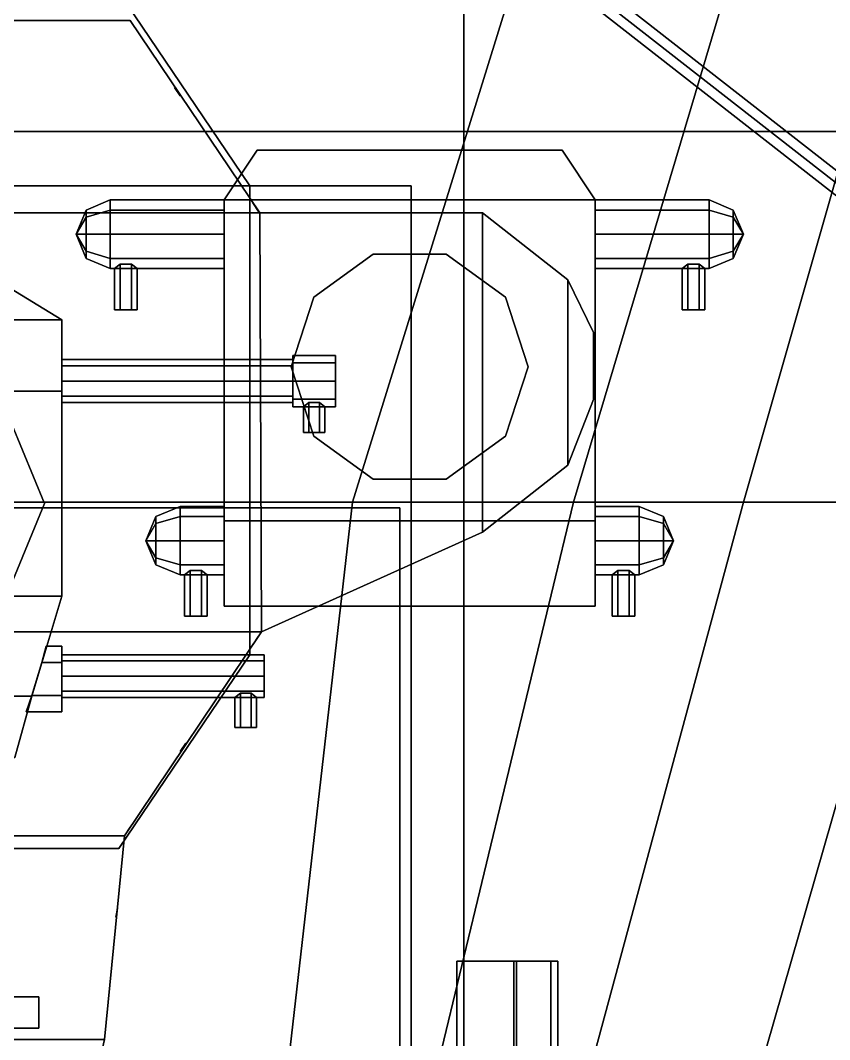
# Model space of a CAD drawing. Header units: millimetres. Extents: x -15 to 15, y -108 to 101.
# Drawn here: x 0.89 to 6.57, y -30.8 to -23.65 of the extents above; entities that cross this region are included whole.
import ezdxf

# ---------------------------------------------------------------- set-up
doc = ezdxf.new("R2010")
doc.units = ezdxf.units.MM
for name, color, linetype in [('citadelle', 3, 'Continuous'), ('platforms', 6, 'Continuous'), ('railings_mirrored', 6, 'Continuous'), ('rangefinders', 2, 'Continuous'), ('superstructure', 4, 'Continuous')]:
    doc.layers.add(name, color=color, linetype=linetype)

msp = doc.modelspace()

# ---------------------------------------------------------------- linework, layer by layer
for points in [[(3.22, -27.03, -9.44), (0, -27.03, -9.55), (0, -21.15, -9.55), (5.04, -21.15, -9.44)], [(4.77, -27.03, -9.34), (3.22, -27.03, -9.44), (5.04, -21.15, -9.44), (6.52, -21.15, -9.34)], [(5.96, -27.03, -9.21), (4.77, -27.03, -9.34), (6.52, -21.15, -9.34), (7.64, -21.15, -9.21)], [(7.22, -27.03, -9), (5.96, -27.03, -9.21), (7.64, -21.15, -9.21), (8.63, -21.15, -9)], [(2.55, -32.88, -9.44), (0, -32.88, -9.55), (0, -27.03, -9.55), (3.22, -27.03, -9.44)], [(3.36, -32.88, -9.34), (2.55, -32.88, -9.44), (3.22, -27.03, -9.44), (4.77, -27.03, -9.34)], [(4.38, -32.88, -9.21), (3.36, -32.88, -9.34), (4.77, -27.03, -9.34), (5.96, -27.03, -9.21)], [(5.54, -32.88, -9), (4.38, -32.88, -9.21), (5.96, -27.03, -9.21), (7.22, -27.03, -9)], [(7.11, -32.88, -8.63), (5.54, -32.88, -9), (7.22, -27.03, -9), (8.67, -27.03, -8.63)]]:
    msp.add_3dface(points)
at = {"layer": 'citadelle'}
for points in [[(12.11, -12.91, 4.59), (-12.11, -12.91, 4.59), (-11.83, -24.43, 4.59), (11.83, -24.43, 4.59)], [(11.83, -24.43, 4.59), (-11.83, -24.43, 4.59), (-11.47, -35.15, 4.59), (11.47, -35.15, 4.59)]]:
    msp.add_3dface(points, dxfattribs=at)
at = {"layer": 'platforms'}
for points in [[(-4, -18.15, 12.63), (-4, -31.47, 12.63), (4, -31.47, 12.63), (4, -18.15, 12.63)], [(4, -31.47, 12.48), (0, -39.75, 12.48), (0, -18.15, 12.48), (4, -18.15, 12.48)], [(1.12, -20.5, 29.33), (1.1631, -20.4448, 29.4), (7.2229, -25.1793, 29.4), (7.1798, -25.2344, 29.33)], [(1.1631, -20.4448, 29.4), (1.12, -20.5, 29.47), (7.1798, -25.2344, 29.47), (7.2229, -25.1793, 29.4)], [(1.12, -20.5, 29.47), (1.0769, -20.5552, 29.4), (7.1367, -25.2896, 29.4), (7.1798, -25.2344, 29.47)], [(1.0769, -20.5552, 29.4), (1.12, -20.5, 29.33), (7.1798, -25.2344, 29.33), (7.1367, -25.2896, 29.4)], [(4, -21.36, 12.63), (4, -31.47, 12.63), (4, -31.47, 12.48), (4, -21.36, 12.48)], [(2.57, -25, 16.79), (-2.57, -25, 16.79), (-1.66, -23.65, 16.79), (1.66, -23.65, 16.79)], [(-1.66, -23.65, 16.94), (-2.57, -25, 16.94), (2.57, -25, 16.94), (1.66, -23.65, 16.94)], [(1.66, -23.65, 16.94), (2.57, -25, 16.94), (2.57, -25, 16.79), (1.66, -23.65, 16.79)], [(-3.63, -24.81, 7.4), (3.63, -24.81, 7.4), (3.63, -24.81, 7.25), (-3.63, -24.81, 7.25)], [(-3.63, -32.64, 7.4), (3.63, -32.64, 7.4), (3.63, -24.81, 7.4), (-3.63, -24.81, 7.4)], [(3.63, -24.81, 7.25), (3.63, -32.64, 7.25), (-3.63, -32.64, 7.25), (-3.63, -24.81, 7.25)], [(3.63, -24.81, 7.4), (3.63, -32.64, 7.4), (3.63, -32.64, 7.25), (3.63, -24.81, 7.25)], [(2.58, -27.94, 16.79), (-2.58, -27.94, 16.79), (-2.57, -25, 16.79), (2.57, -25, 16.79)], [(-2.57, -25, 16.94), (-2.58, -27.94, 16.94), (2.58, -27.94, 16.94), (2.57, -25, 16.94)], [(4.13, -25, 16.94), (4.13, -25, 16.79), (2.57, -25, 16.79), (2.57, -25, 16.94)], [(4.13, -27.24, 16.94), (4.13, -25, 16.94), (2.57, -25, 16.94), (2.58, -27.94, 16.94)], [(2.58, -27.94, 16.79), (2.57, -25, 16.79), (4.13, -25, 16.79), (4.13, -27.24, 16.79)], [(4.73, -25.47, 16.94), (4.73, -25.47, 16.79), (4.13, -25, 16.79), (4.13, -25, 16.94)], [(4.73, -26.77, 16.94), (4.73, -25.47, 16.94), (4.13, -25, 16.94), (4.13, -27.24, 16.94)], [(4.13, -27.24, 16.79), (4.13, -25, 16.79), (4.73, -25.47, 16.79), (4.73, -26.77, 16.79)], [(4.73, -26.77, 16.79), (4.73, -25.47, 16.79), (4.91, -25.84, 16.79), (4.91, -26.31, 16.79)], [(4.91, -26.31, 16.94), (4.91, -25.84, 16.94), (4.73, -25.47, 16.94), (4.73, -26.77, 16.94)], [(4.91, -25.84, 16.94), (4.91, -25.84, 16.79), (4.73, -25.47, 16.79), (4.73, -25.47, 16.94)], [(4.91, -26.31, 16.79), (4.91, -25.84, 16.79), (4.91, -25.84, 16.94), (4.91, -26.31, 16.94)], [(4.73, -26.77, 16.94), (4.73, -26.77, 16.79), (4.91, -26.31, 16.79), (4.91, -26.31, 16.94)], [(4.13, -27.24, 16.94), (4.13, -27.24, 16.79), (4.73, -26.77, 16.79), (4.73, -26.77, 16.94)], [(-3.55, -27.07, 10.52), (3.55, -27.07, 10.52), (3.55, -27.07, 10.37), (-3.55, -27.07, 10.37)], [(0, -27.07, 10.52), (0, -37.81, 10.52), (3.55, -34.59, 10.52), (3.55, -27.07, 10.52)], [(3.55, -34.59, 10.37), (0, -37.81, 10.37), (0, -27.07, 10.37), (3.55, -27.07, 10.37)], [(3.55, -27.07, 10.52), (3.55, -34.59, 10.52), (3.55, -34.59, 10.37), (3.55, -27.07, 10.37)], [(2.58, -27.94, 16.94), (2.58, -27.94, 16.79), (4.13, -27.24, 16.79), (4.13, -27.24, 16.94)], [(-2.58, -27.94, 16.94), (-1.62, -29.37, 16.94), (1.62, -29.37, 16.94), (2.58, -27.94, 16.94)], [(1.62, -29.37, 16.79), (-1.62, -29.37, 16.79), (-2.58, -27.94, 16.79), (2.58, -27.94, 16.79)], [(2.58, -27.94, 16.94), (1.62, -29.37, 16.94), (1.62, -29.37, 16.79), (2.58, -27.94, 16.79)], [(-1.62, -29.37, 16.94), (-1.48, -30.8, 16.94), (1.48, -30.8, 16.94), (1.62, -29.37, 16.94)], [(1.48, -30.8, 16.79), (-1.48, -30.8, 16.79), (-1.62, -29.37, 16.79), (1.62, -29.37, 16.79)], [(1.62, -29.37, 16.94), (1.48, -30.8, 16.94), (1.48, -30.8, 16.79), (1.62, -29.37, 16.79)], [(1.39, -31.18, 16.79), (-1.39, -31.18, 16.79), (-1.48, -30.8, 16.79), (1.48, -30.8, 16.79)], [(-1.48, -30.8, 16.94), (-1.39, -31.18, 16.94), (1.39, -31.18, 16.94), (1.48, -30.8, 16.94)], [(1.48, -30.8, 16.94), (1.39, -31.18, 16.94), (1.39, -31.18, 16.79), (1.48, -30.8, 16.79)]]:
    msp.add_3dface(points, dxfattribs=at)
at = {"layer": 'railings_mirrored'}
for points in [[(4, -30.25, 12.99), (4, -21.36, 12.99), (4, -21.36, 12.92), (4, -30.25, 12.92)], [(4, -30.25, 12.92), (4, -21.36, 12.92), (4, -21.36, 12.99), (4, -30.25, 12.99)], [(4, -30.25, 13.28), (4, -21.36, 13.28), (4, -21.36, 13.35), (4, -30.25, 13.35)], [(4, -30.25, 13.35), (4, -21.36, 13.35), (4, -21.36, 13.28), (4, -30.25, 13.28)], [(4, -30.25, 13.67), (4, -21.36, 13.67), (4, -21.36, 13.6), (4, -30.25, 13.6)], [(4, -30.25, 13.6), (4, -21.36, 13.6), (4, -21.36, 13.67), (4, -30.25, 13.67)], [(2.57, -25, 17.3), (1.66, -23.65, 17.3), (1.66, -23.65, 17.23), (2.57, -25, 17.23)], [(2.57, -25, 17.23), (1.66, -23.65, 17.23), (1.66, -23.65, 17.3), (2.57, -25, 17.3)], [(2.57, -25, 17.59), (1.66, -23.65, 17.59), (1.66, -23.65, 17.66), (2.57, -25, 17.66)], [(2.57, -25, 17.66), (1.66, -23.65, 17.66), (1.66, -23.65, 17.59), (2.57, -25, 17.59)], [(2.57, -25, 17.98), (1.66, -23.65, 17.98), (1.66, -23.65, 17.91), (2.57, -25, 17.91)], [(2.57, -25, 17.91), (1.66, -23.65, 17.91), (1.66, -23.65, 17.98), (2.57, -25, 17.98)], [(4, -24.08, 12.63), (4, -24.08, 13.6), (4, -24.02, 13.6), (4, -24.02, 12.63)], [(4, -24.02, 12.63), (4, -24.02, 13.6), (4, -24.08, 13.6), (4, -24.08, 12.63)], [(2.01, -24.18, 16.94), (2.01, -24.18, 17.91), (1.97, -24.12, 17.91), (1.97, -24.12, 16.94)], [(1.97, -24.12, 16.94), (1.97, -24.12, 17.91), (2.01, -24.18, 17.91), (2.01, -24.18, 16.94)], [(4, -24.73, 12.63), (4, -24.73, 13.6), (4, -24.79, 13.6), (4, -24.79, 12.63)], [(4, -24.79, 12.63), (4, -24.79, 13.6), (4, -24.73, 13.6), (4, -24.73, 12.63)], [(3.63, -32.64, 7.69), (3.63, -24.81, 7.69), (3.63, -24.81, 7.76), (3.63, -32.64, 7.76)], [(3.63, -32.64, 7.76), (3.63, -24.81, 7.76), (3.63, -24.81, 7.69), (3.63, -32.64, 7.69)], [(3.63, -32.64, 8.12), (3.63, -24.81, 8.12), (3.63, -24.81, 8.05), (3.63, -32.64, 8.05)], [(3.63, -32.64, 8.05), (3.63, -24.81, 8.05), (3.63, -24.81, 8.12), (3.63, -32.64, 8.12)], [(3.63, -32.64, 8.37), (3.63, -24.81, 8.37), (3.63, -24.81, 8.44), (3.63, -32.64, 8.44)], [(3.63, -32.64, 8.44), (3.63, -24.81, 8.44), (3.63, -24.81, 8.37), (3.63, -32.64, 8.37)], [(3.63, -24.81, 7.4), (3.63, -24.81, 8.37), (3.63, -24.89, 8.37), (3.63, -24.89, 7.4)], [(3.63, -24.89, 7.4), (3.63, -24.89, 8.37), (3.63, -24.81, 8.37), (3.63, -24.81, 7.4)], [(2.52, -24.93, 16.94), (2.52, -24.93, 17.91), (2.56, -24.99, 17.91), (2.56, -24.99, 16.94)], [(2.56, -24.99, 16.94), (2.56, -24.99, 17.91), (2.52, -24.93, 17.91), (2.52, -24.93, 16.94)], [(4, -25.57, 12.63), (4, -25.57, 13.6), (4, -25.51, 13.6), (4, -25.51, 12.63)], [(4, -25.51, 12.63), (4, -25.51, 13.6), (4, -25.57, 13.6), (4, -25.57, 12.63)], [(3.63, -26.08, 7.4), (3.63, -26.08, 8.37), (3.63, -26, 8.37), (3.63, -26, 7.4)], [(3.63, -26, 7.4), (3.63, -26, 8.37), (3.63, -26.08, 8.37), (3.63, -26.08, 7.4)], [(4, -26.28, 12.63), (4, -26.28, 13.6), (4, -26.34, 13.6), (4, -26.34, 12.63)], [(4, -26.34, 12.63), (4, -26.34, 13.6), (4, -26.28, 13.6), (4, -26.28, 12.63)], [(3.63, -27, 7.4), (3.63, -27, 8.37), (3.63, -27.08, 8.37), (3.63, -27.08, 7.4)], [(3.63, -27.08, 7.4), (3.63, -27.08, 8.37), (3.63, -27, 8.37), (3.63, -27, 7.4)], [(3.55, -34.59, 10.88), (3.55, -27.07, 10.88), (3.55, -27.07, 10.81), (3.55, -34.59, 10.81)], [(3.55, -34.59, 10.81), (3.55, -27.07, 10.81), (3.55, -27.07, 10.88), (3.55, -34.59, 10.88)], [(3.55, -34.59, 11.17), (3.55, -27.07, 11.17), (3.55, -27.07, 11.24), (3.55, -34.59, 11.24)], [(3.55, -34.59, 11.24), (3.55, -27.07, 11.24), (3.55, -27.07, 11.17), (3.55, -34.59, 11.17)], [(3.55, -34.59, 11.56), (3.55, -27.07, 11.56), (3.55, -27.07, 11.49), (3.55, -34.59, 11.49)], [(3.55, -34.59, 11.49), (3.55, -27.07, 11.49), (3.55, -27.07, 11.56), (3.55, -34.59, 11.56)], [(3.55, -27.07, 10.52), (3.55, -27.07, 11.49), (3.55, -27.13, 11.49), (3.55, -27.13, 10.52)], [(3.55, -27.13, 10.52), (3.55, -27.13, 11.49), (3.55, -27.07, 11.49), (3.55, -27.07, 10.52)], [(4, -27.07, 12.63), (4, -27.07, 13.6), (4, -27.13, 13.6), (4, -27.13, 12.63)], [(4, -27.13, 12.63), (4, -27.13, 13.6), (4, -27.07, 13.6), (4, -27.07, 12.63)], [(4, -27.88, 12.63), (4, -27.88, 13.6), (4, -27.94, 13.6), (4, -27.94, 12.63)], [(4, -27.94, 12.63), (4, -27.94, 13.6), (4, -27.88, 13.6), (4, -27.88, 12.63)], [(1.62, -29.37, 17.3), (2.58, -27.94, 17.3), (2.58, -27.94, 17.23), (1.62, -29.37, 17.23)], [(1.62, -29.37, 17.23), (2.58, -27.94, 17.23), (2.58, -27.94, 17.3), (1.62, -29.37, 17.3)], [(1.62, -29.37, 17.59), (2.58, -27.94, 17.59), (2.58, -27.94, 17.66), (1.62, -29.37, 17.66)], [(1.62, -29.37, 17.66), (2.58, -27.94, 17.66), (2.58, -27.94, 17.59), (1.62, -29.37, 17.59)], [(1.62, -29.37, 17.98), (2.58, -27.94, 17.98), (2.58, -27.94, 17.91), (1.62, -29.37, 17.91)], [(1.62, -29.37, 17.91), (2.58, -27.94, 17.91), (2.58, -27.94, 17.98), (1.62, -29.37, 17.98)], [(2.52, -28.03, 16.94), (2.52, -28.03, 17.91), (2.56, -27.97, 17.91), (2.56, -27.97, 16.94)], [(2.56, -27.97, 16.94), (2.56, -27.97, 17.91), (2.52, -28.03, 17.91), (2.52, -28.03, 16.94)], [(3.63, -28.08, 7.4), (3.63, -28.08, 8.37), (3.63, -28, 8.37), (3.63, -28, 7.4)], [(3.63, -28, 7.4), (3.63, -28, 8.37), (3.63, -28.08, 8.37), (3.63, -28.08, 7.4)], [(3.55, -28.13, 10.52), (3.55, -28.13, 11.49), (3.55, -28.07, 11.49), (3.55, -28.07, 10.52)], [(3.55, -28.07, 10.52), (3.55, -28.07, 11.49), (3.55, -28.13, 11.49), (3.55, -28.13, 10.52)], [(4, -28.71, 12.63), (4, -28.71, 13.6), (4, -28.65, 13.6), (4, -28.65, 12.63)], [(4, -28.65, 12.63), (4, -28.65, 13.6), (4, -28.71, 13.6), (4, -28.71, 12.63)], [(2.05, -28.72, 16.94), (2.05, -28.72, 17.91), (2.01, -28.78, 17.91), (2.01, -28.78, 16.94)], [(2.01, -28.78, 16.94), (2.01, -28.78, 17.91), (2.05, -28.72, 17.91), (2.05, -28.72, 16.94)], [(3.63, -29, 7.4), (3.63, -29, 8.37), (3.63, -29.08, 8.37), (3.63, -29.08, 7.4)], [(3.63, -29.08, 7.4), (3.63, -29.08, 8.37), (3.63, -29, 8.37), (3.63, -29, 7.4)], [(3.55, -29.06, 10.52), (3.55, -29.06, 11.49), (3.55, -29.12, 11.49), (3.55, -29.12, 10.52)], [(3.55, -29.12, 10.52), (3.55, -29.12, 11.49), (3.55, -29.06, 11.49), (3.55, -29.06, 10.52)], [(1.62, -29.37, 16.94), (1.62, -29.37, 17.91), (1.66, -29.31, 17.91), (1.66, -29.31, 16.94)], [(1.66, -29.31, 16.94), (1.66, -29.31, 17.91), (1.62, -29.37, 17.91), (1.62, -29.37, 16.94)], [(1.48, -30.8, 17.3), (1.62, -29.37, 17.3), (1.62, -29.37, 17.23), (1.48, -30.8, 17.23)], [(1.48, -30.8, 17.23), (1.62, -29.37, 17.23), (1.62, -29.37, 17.3), (1.48, -30.8, 17.3)], [(1.48, -30.8, 17.59), (1.62, -29.37, 17.59), (1.62, -29.37, 17.66), (1.48, -30.8, 17.66)], [(1.48, -30.8, 17.66), (1.62, -29.37, 17.66), (1.62, -29.37, 17.59), (1.48, -30.8, 17.59)], [(1.48, -30.8, 17.98), (1.62, -29.37, 17.98), (1.62, -29.37, 17.91), (1.48, -30.8, 17.91)], [(1.48, -30.8, 17.91), (1.62, -29.37, 17.91), (1.62, -29.37, 17.98), (1.48, -30.8, 17.98)], [(4, -29.47, 12.63), (4, -29.47, 13.6), (4, -29.53, 13.6), (4, -29.53, 12.63)], [(4, -29.53, 12.63), (4, -29.53, 13.6), (4, -29.47, 13.6), (4, -29.47, 12.63)], [(1.57, -29.88, 16.94), (1.57, -29.88, 17.91), (1.56, -29.94, 17.91), (1.56, -29.94, 16.94)], [(1.56, -29.94, 16.94), (1.56, -29.94, 17.91), (1.57, -29.88, 17.91), (1.57, -29.88, 16.94)], [(3.63, -30.08, 7.4), (3.63, -30.08, 8.37), (3.63, -30, 8.37), (3.63, -30, 7.4)], [(3.63, -30, 7.4), (3.63, -30, 8.37), (3.63, -30.08, 8.37), (3.63, -30.08, 7.4)], [(3.55, -30.09, 10.52), (3.55, -30.09, 11.49), (3.55, -30.03, 11.49), (3.55, -30.03, 10.52)], [(3.55, -30.03, 10.52), (3.55, -30.03, 11.49), (3.55, -30.09, 11.49), (3.55, -30.09, 10.52)], [(3.95, -30.25, 12.63), (4, -30.25, 12.63), (4, -30.25, 13.63), (3.95, -30.25, 13.63)], [(3.95, -31.47, 13.63), (3.95, -31.47, 12.63), (3.95, -30.25, 12.63), (3.95, -30.25, 13.63)], [(3.95, -30.25, 13.63), (4, -30.25, 13.63), (4.37, -30.25, 14.36), (4.35, -30.25, 14.36)], [(4.35, -31.19, 14.36), (3.95, -31.47, 13.63), (3.95, -30.25, 13.63), (4.35, -30.25, 14.36)], [(4, -30.25, 13.63), (4, -30.25, 12.63), (4, -31.47, 12.63), (4, -31.47, 13.63)], [(4.37, -30.25, 14.36), (4, -30.25, 13.63), (4, -31.47, 13.63), (4.37, -31.25, 14.36)], [(4.35, -30.25, 14.36), (4.37, -30.25, 14.36), (4.66, -30.25, 14.75), (4.61, -30.25, 14.75)], [(4.61, -31.01, 14.75), (4.35, -31.19, 14.36), (4.35, -30.25, 14.36), (4.61, -30.25, 14.75)], [(4.66, -30.25, 14.75), (4.37, -30.25, 14.36), (4.37, -31.25, 14.36), (4.66, -31.03, 14.75)], [(4.61, -30.25, 14.75), (4.66, -30.25, 14.75), (4.66, -31.03, 14.75), (4.61, -31.01, 14.75)]]:
    msp.add_3dface(points, dxfattribs=at)
at = {"layer": 'rangefinders'}
for points in [[(2.32, -24.91, 18), (2.55, -24.56, 18), (4.69, -24.56, 18), (4.92, -24.91, 18)], [(4.92, -24.91, 20), (4.69, -24.56, 20), (2.55, -24.56, 20), (2.32, -24.91, 20)], [(2.55, -24.56, 20), (2.55, -24.56, 18), (2.32, -24.91, 18), (2.32, -24.91, 20)], [(4.69, -24.56, 20), (4.69, -24.56, 18), (2.55, -24.56, 18), (2.55, -24.56, 20)], [(4.92, -24.91, 18), (4.69, -24.56, 18), (4.69, -24.56, 20), (4.92, -24.91, 20)], [(1.3503, -24.9803, 19.6), (1.52, -24.91, 19.6), (1.52, -24.9803, 19.4303), (1.3503, -25.03, 19.48)], [(1.3503, -25.03, 19.72), (1.52, -24.9803, 19.7697), (1.52, -24.91, 19.6), (1.3503, -24.9803, 19.6)], [(2.32, -24.9803, 19.7697), (2.32, -24.91, 19.6), (1.52, -24.91, 19.6), (1.52, -24.9803, 19.7697)], [(2.32, -24.91, 19.6), (2.32, -24.9803, 19.4303), (1.52, -24.9803, 19.4303), (1.52, -24.91, 19.6)], [(2.32, -27.76, 18), (2.32, -24.91, 18), (4.92, -24.91, 18), (4.92, -27.76, 18)], [(4.92, -27.16, 20), (4.92, -24.91, 20), (2.32, -24.91, 20), (2.32, -27.16, 20)], [(2.32, -24.91, 19), (2.32, -24.91, 18), (2.32, -27.76, 18), (2.32, -27.76, 19)], [(2.32, -24.91, 20), (2.32, -24.91, 19), (2.32, -27.76, 19), (2.32, -27.16, 20)], [(4.92, -27.76, 18), (4.92, -24.91, 18), (4.92, -24.91, 19), (4.92, -27.76, 19)], [(4.92, -27.76, 19), (4.92, -24.91, 19), (4.92, -24.91, 20), (4.92, -27.16, 20)], [(4.92, -24.9803, 19.4303), (4.92, -24.91, 19.6), (5.72, -24.91, 19.6), (5.72, -24.9803, 19.4303)], [(4.92, -24.91, 19.6), (4.92, -24.9803, 19.7697), (5.72, -24.9803, 19.7697), (5.72, -24.91, 19.6)], [(5.8897, -24.9803, 19.6), (5.72, -24.91, 19.6), (5.72, -24.9803, 19.7697), (5.8897, -25.03, 19.72)], [(5.8897, -25.03, 19.48), (5.72, -24.9803, 19.4303), (5.72, -24.91, 19.6), (5.8897, -24.9803, 19.6)], [(1.28, -25.15, 19.6), (1.3503, -24.9803, 19.6), (1.3503, -25.03, 19.48), (1.28, -25.15, 19.6)], [(1.28, -25.15, 19.6), (1.3503, -25.03, 19.72), (1.3503, -24.9803, 19.6), (1.28, -25.15, 19.6)], [(1.3503, -25.03, 19.48), (1.52, -24.9803, 19.4303), (1.52, -25.15, 19.36), (1.3503, -25.15, 19.4303)], [(1.3503, -25.15, 19.7697), (1.52, -25.15, 19.84), (1.52, -24.9803, 19.7697), (1.3503, -25.03, 19.72)], [(2.32, -25.15, 19.84), (2.32, -24.9803, 19.7697), (1.52, -24.9803, 19.7697), (1.52, -25.15, 19.84)], [(2.32, -24.9803, 19.4303), (2.32, -25.15, 19.36), (1.52, -25.15, 19.36), (1.52, -24.9803, 19.4303)], [(4.92, -25.15, 19.36), (4.92, -24.9803, 19.4303), (5.72, -24.9803, 19.4303), (5.72, -25.15, 19.36)], [(4.92, -24.9803, 19.7697), (4.92, -25.15, 19.84), (5.72, -25.15, 19.84), (5.72, -24.9803, 19.7697)], [(5.8897, -25.03, 19.72), (5.72, -24.9803, 19.7697), (5.72, -25.15, 19.84), (5.8897, -25.15, 19.7697)], [(5.8897, -25.15, 19.4303), (5.72, -25.15, 19.36), (5.72, -24.9803, 19.4303), (5.8897, -25.03, 19.48)], [(5.96, -25.15, 19.6), (5.8897, -24.9803, 19.6), (5.8897, -25.03, 19.72), (5.96, -25.15, 19.6)], [(5.96, -25.15, 19.6), (5.8897, -25.03, 19.48), (5.8897, -24.9803, 19.6), (5.96, -25.15, 19.6)], [(1.28, -25.15, 19.6), (1.3503, -25.03, 19.48), (1.3503, -25.15, 19.4303), (1.28, -25.15, 19.6)], [(1.28, -25.15, 19.6), (1.3503, -25.15, 19.7697), (1.3503, -25.03, 19.72), (1.28, -25.15, 19.6)], [(5.96, -25.15, 19.6), (5.8897, -25.03, 19.72), (5.8897, -25.15, 19.7697), (5.96, -25.15, 19.6)], [(5.96, -25.15, 19.6), (5.8897, -25.15, 19.4303), (5.8897, -25.03, 19.48), (5.96, -25.15, 19.6)], [(1.28, -25.15, 19.6), (1.3503, -25.15, 19.4303), (1.3503, -25.27, 19.48), (1.28, -25.15, 19.6)], [(1.28, -25.15, 19.6), (1.3503, -25.27, 19.48), (1.3503, -25.3197, 19.6), (1.28, -25.15, 19.6)], [(1.28, -25.15, 19.6), (1.3503, -25.3197, 19.6), (1.3503, -25.27, 19.72), (1.28, -25.15, 19.6)], [(1.28, -25.15, 19.6), (1.3503, -25.27, 19.72), (1.3503, -25.15, 19.7697), (1.28, -25.15, 19.6)], [(1.3503, -25.15, 19.4303), (1.52, -25.15, 19.36), (1.52, -25.3197, 19.4303), (1.3503, -25.27, 19.48)], [(1.3503, -25.27, 19.72), (1.52, -25.3197, 19.7697), (1.52, -25.15, 19.84), (1.3503, -25.15, 19.7697)], [(2.32, -25.3197, 19.7697), (2.32, -25.15, 19.84), (1.52, -25.15, 19.84), (1.52, -25.3197, 19.7697)], [(2.32, -25.15, 19.36), (2.32, -25.3197, 19.4303), (1.52, -25.3197, 19.4303), (1.52, -25.15, 19.36)], [(4.92, -25.3197, 19.4303), (4.92, -25.15, 19.36), (5.72, -25.15, 19.36), (5.72, -25.3197, 19.4303)], [(4.92, -25.15, 19.84), (4.92, -25.3197, 19.7697), (5.72, -25.3197, 19.7697), (5.72, -25.15, 19.84)], [(5.8897, -25.15, 19.7697), (5.72, -25.15, 19.84), (5.72, -25.3197, 19.7697), (5.8897, -25.27, 19.72)], [(5.8897, -25.27, 19.48), (5.72, -25.3197, 19.4303), (5.72, -25.15, 19.36), (5.8897, -25.15, 19.4303)], [(5.96, -25.15, 19.6), (5.8897, -25.15, 19.7697), (5.8897, -25.27, 19.72), (5.96, -25.15, 19.6)], [(5.96, -25.15, 19.6), (5.8897, -25.27, 19.72), (5.8897, -25.3197, 19.6), (5.96, -25.15, 19.6)], [(5.96, -25.15, 19.6), (5.8897, -25.3197, 19.6), (5.8897, -25.27, 19.48), (5.96, -25.15, 19.6)], [(5.96, -25.15, 19.6), (5.8897, -25.27, 19.48), (5.8897, -25.15, 19.4303), (5.96, -25.15, 19.6)], [(1.18, -25.75, 21.85), (0.36, -25.25, 21.58), (-0.36, -25.25, 21.58), (-1.18, -25.75, 21.85)], [(-1.18, -25.75, 19.92), (-0.36, -25.25, 19.92), (0.36, -25.25, 19.92), (1.18, -25.75, 19.92)], [(1.18, -25.75, 19.92), (0.36, -25.25, 19.92), (0.36, -25.25, 21.58), (1.18, -25.75, 21.85)], [(1.3503, -25.27, 19.48), (1.52, -25.3197, 19.4303), (1.52, -25.39, 19.6), (1.3503, -25.3197, 19.6)], [(1.3503, -25.3197, 19.6), (1.52, -25.39, 19.6), (1.52, -25.3197, 19.7697), (1.3503, -25.27, 19.72)], [(3.3635, -25.2906, 16.94), (2.9485, -25.5921, 16.94), (2.9485, -25.5921, 18), (3.3635, -25.2906, 18)], [(3.8765, -25.2906, 16.94), (3.3635, -25.2906, 16.94), (3.3635, -25.2906, 18), (3.8765, -25.2906, 18)], [(4.2915, -25.5921, 16.94), (3.8765, -25.2906, 16.94), (3.8765, -25.2906, 18), (4.2915, -25.5921, 18)], [(5.8897, -25.27, 19.72), (5.72, -25.3197, 19.7697), (5.72, -25.39, 19.6), (5.8897, -25.3197, 19.6)], [(5.8897, -25.3197, 19.6), (5.72, -25.39, 19.6), (5.72, -25.3197, 19.4303), (5.8897, -25.27, 19.48)], [(2.32, -25.39, 19.6), (2.32, -25.3197, 19.7697), (1.52, -25.3197, 19.7697), (1.52, -25.39, 19.6)], [(2.32, -25.3197, 19.4303), (2.32, -25.39, 19.6), (1.52, -25.39, 19.6), (1.52, -25.3197, 19.4303)], [(1.59, -25.36, 19.6693), (1.55, -25.39, 19.6), (1.55, -25.68, 19.6), (1.59, -25.68, 19.6693)], [(1.55, -25.39, 19.6), (1.59, -25.36, 19.5307), (1.59, -25.68, 19.5307), (1.55, -25.68, 19.6)], [(1.67, -25.36, 19.6693), (1.59, -25.36, 19.6693), (1.59, -25.68, 19.6693), (1.67, -25.68, 19.6693)], [(1.59, -25.36, 19.5307), (1.67, -25.36, 19.5307), (1.67, -25.68, 19.5307), (1.59, -25.68, 19.5307)], [(1.71, -25.39, 19.6), (1.67, -25.36, 19.6693), (1.67, -25.68, 19.6693), (1.71, -25.68, 19.6)], [(1.67, -25.36, 19.5307), (1.71, -25.39, 19.6), (1.71, -25.68, 19.6), (1.67, -25.68, 19.5307)], [(4.92, -25.39, 19.6), (4.92, -25.3197, 19.4303), (5.72, -25.3197, 19.4303), (5.72, -25.39, 19.6)], [(4.92, -25.3197, 19.7697), (4.92, -25.39, 19.6), (5.72, -25.39, 19.6), (5.72, -25.3197, 19.7697)], [(5.53, -25.39, 19.6), (5.57, -25.36, 19.5307), (5.57, -25.68, 19.5307), (5.53, -25.68, 19.6)], [(5.57, -25.36, 19.6693), (5.53, -25.39, 19.6), (5.53, -25.68, 19.6), (5.57, -25.68, 19.6693)], [(5.57, -25.36, 19.5307), (5.65, -25.36, 19.5307), (5.65, -25.68, 19.5307), (5.57, -25.68, 19.5307)], [(5.65, -25.36, 19.6693), (5.57, -25.36, 19.6693), (5.57, -25.68, 19.6693), (5.65, -25.68, 19.6693)], [(5.65, -25.36, 19.5307), (5.69, -25.39, 19.6), (5.69, -25.68, 19.6), (5.65, -25.68, 19.5307)], [(5.69, -25.39, 19.6), (5.65, -25.36, 19.6693), (5.65, -25.68, 19.6693), (5.69, -25.68, 19.6)], [(2.9485, -25.5921, 16.94), (2.79, -26.08, 16.94), (2.79, -26.08, 18), (2.9485, -25.5921, 18)], [(4.45, -26.08, 16.94), (4.2915, -25.5921, 16.94), (4.2915, -25.5921, 18), (4.45, -26.08, 18)], [(1.67, -25.68, 19.6693), (1.59, -25.68, 19.6693), (1.55, -25.68, 19.6), (1.71, -25.68, 19.6)], [(1.71, -25.68, 19.6), (1.55, -25.68, 19.6), (1.59, -25.68, 19.5307), (1.67, -25.68, 19.5307)], [(5.57, -25.68, 19.5307), (5.65, -25.68, 19.5307), (5.69, -25.68, 19.6), (5.53, -25.68, 19.6)], [(5.53, -25.68, 19.6), (5.69, -25.68, 19.6), (5.65, -25.68, 19.6693), (5.57, -25.68, 19.6693)], [(1.18, -26.25, 22.07), (1.18, -25.75, 21.85), (-1.18, -25.75, 21.85), (-1.18, -26.25, 22.07)], [(-1.18, -27.69, 19.92), (-1.18, -25.75, 19.92), (1.18, -25.75, 19.92), (1.18, -27.69, 19.92)], [(1.18, -26.25, 19.92), (1.18, -25.75, 19.92), (1.18, -25.75, 21.85), (1.18, -26.25, 22.07)], [(2.8, -26.0527, 20.8927), (2.8, -26, 21.02), (3.1, -26, 21.02), (3.1, -26.0527, 20.8927)], [(2.8, -26, 21.02), (2.8, -26.0527, 21.1473), (3.1, -26.0527, 21.1473), (3.1, -26, 21.02)], [(2.8, -26.0739, 20.9139), (2.8, -26.03, 21.02), (2.8, -26, 21.02), (2.8, -26.0527, 20.8927)], [(2.8, -26.03, 21.02), (2.8, -26.0739, 21.1261), (2.8, -26.0527, 21.1473), (2.8, -26, 21.02)], [(3.1, -26.18, 20.84), (3.1, -26.0527, 20.8927), (3.1, -26, 21.02), (3.1, -26.3073, 20.8927)], [(3.1, -26.3073, 20.8927), (3.1, -26, 21.02), (3.1, -26.0527, 21.1473), (3.1, -26.36, 21.02)], [(1.18, -26.03, 21.02), (1.18, -26.0739, 21.1261), (2.8, -26.0739, 21.1261), (2.8, -26.03, 21.02)], [(1.18, -26.0739, 20.9139), (1.18, -26.03, 21.02), (2.8, -26.03, 21.02), (2.8, -26.0739, 20.9139)], [(1.18, -26.0739, 21.1261), (1.18, -26.18, 21.17), (2.8, -26.18, 21.17), (2.8, -26.0739, 21.1261)], [(1.18, -26.18, 20.87), (1.18, -26.0739, 20.9139), (2.8, -26.0739, 20.9139), (2.8, -26.18, 20.87)], [(2.79, -26.08, 16.94), (2.9485, -26.5679, 16.94), (2.9485, -26.5679, 18), (2.79, -26.08, 18)], [(2.8, -26.18, 20.84), (2.8, -26.0527, 20.8927), (3.1, -26.0527, 20.8927), (3.1, -26.18, 20.84)], [(2.8, -26.0527, 21.1473), (2.8, -26.18, 21.2), (3.1, -26.18, 21.2), (3.1, -26.0527, 21.1473)], [(2.8, -26.18, 20.87), (2.8, -26.0739, 20.9139), (2.8, -26.0527, 20.8927), (2.8, -26.18, 20.84)], [(2.8, -26.0739, 21.1261), (2.8, -26.18, 21.17), (2.8, -26.18, 21.2), (2.8, -26.0527, 21.1473)], [(3.1, -26.36, 21.02), (3.1, -26.0527, 21.1473), (3.1, -26.18, 21.2), (3.1, -26.3073, 21.1473)], [(4.2915, -26.5679, 16.94), (4.45, -26.08, 16.94), (4.45, -26.08, 18), (4.2915, -26.5679, 18)], [(1.18, -26.18, 21.17), (1.18, -26.2861, 21.1261), (2.8, -26.2861, 21.1261), (2.8, -26.18, 21.17)], [(1.18, -26.2861, 20.9139), (1.18, -26.18, 20.87), (2.8, -26.18, 20.87), (2.8, -26.2861, 20.9139)], [(2.8, -26.3073, 20.8927), (2.8, -26.18, 20.84), (3.1, -26.18, 20.84), (3.1, -26.3073, 20.8927)], [(2.8, -26.18, 21.2), (2.8, -26.3073, 21.1473), (3.1, -26.3073, 21.1473), (3.1, -26.18, 21.2)], [(2.8, -26.18, 21.17), (2.8, -26.2861, 21.1261), (2.8, -26.3073, 21.1473), (2.8, -26.18, 21.2)], [(2.8, -26.2861, 20.9139), (2.8, -26.18, 20.87), (2.8, -26.18, 20.84), (2.8, -26.3073, 20.8927)], [(1.18, -27.69, 22.07), (1.18, -26.25, 22.07), (-1.18, -26.25, 22.07), (-1.18, -27.69, 22.07)], [(1.06, -27.04, 16.94), (0.7495, -26.2905, 16.94), (0.7495, -26.2905, 19.92), (1.06, -27.04, 19.92)], [(1.18, -27.69, 19.92), (1.18, -26.25, 19.92), (1.18, -26.25, 22.07), (1.18, -27.69, 22.07)], [(1.18, -26.2861, 21.1261), (1.18, -26.33, 21.02), (2.8, -26.33, 21.02), (2.8, -26.2861, 21.1261)], [(1.18, -26.33, 21.02), (1.18, -26.2861, 20.9139), (2.8, -26.2861, 20.9139), (2.8, -26.33, 21.02)], [(2.8, -26.2861, 21.1261), (2.8, -26.33, 21.02), (2.8, -26.36, 21.02), (2.8, -26.3073, 21.1473)], [(2.8, -26.33, 21.02), (2.8, -26.2861, 20.9139), (2.8, -26.3073, 20.8927), (2.8, -26.36, 21.02)], [(2.8, -26.36, 21.02), (2.8, -26.3073, 20.8927), (3.1, -26.3073, 20.8927), (3.1, -26.36, 21.02)], [(2.8, -26.3073, 21.1473), (2.8, -26.36, 21.02), (3.1, -26.36, 21.02), (3.1, -26.3073, 21.1473)], [(2.875, -26.36, 21.02), (2.9125, -26.33, 20.955), (2.9125, -26.54, 20.955), (2.875, -26.54, 21.02)], [(2.9125, -26.33, 21.085), (2.875, -26.36, 21.02), (2.875, -26.54, 21.02), (2.9125, -26.54, 21.085)], [(2.9125, -26.33, 20.955), (2.9875, -26.33, 20.955), (2.9875, -26.54, 20.955), (2.9125, -26.54, 20.955)], [(2.9875, -26.33, 21.085), (2.9125, -26.33, 21.085), (2.9125, -26.54, 21.085), (2.9875, -26.54, 21.085)], [(2.9875, -26.33, 20.955), (3.025, -26.36, 21.02), (3.025, -26.54, 21.02), (2.9875, -26.54, 20.955)], [(3.025, -26.36, 21.02), (2.9875, -26.33, 21.085), (2.9875, -26.54, 21.085), (3.025, -26.54, 21.02)], [(2.9125, -26.54, 20.955), (2.9875, -26.54, 20.955), (3.025, -26.54, 21.02), (2.875, -26.54, 21.02)], [(2.875, -26.54, 21.02), (3.025, -26.54, 21.02), (2.9875, -26.54, 21.085), (2.9125, -26.54, 21.085)], [(2.9485, -26.5679, 16.94), (3.3635, -26.8694, 16.94), (3.3635, -26.8694, 18), (2.9485, -26.5679, 18)], [(3.8765, -26.8694, 16.94), (4.2915, -26.5679, 16.94), (4.2915, -26.5679, 18), (3.8765, -26.8694, 18)], [(3.3635, -26.8694, 16.94), (3.8765, -26.8694, 16.94), (3.8765, -26.8694, 18), (3.3635, -26.8694, 18)], [(0.7495, -27.7895, 16.94), (1.06, -27.04, 16.94), (1.06, -27.04, 19.92), (0.7495, -27.7895, 19.92)], [(1.8403, -27.18, 19.01), (2.01, -27.1303, 19.0597), (2.01, -27.06, 18.89), (1.8403, -27.1303, 18.89)], [(1.8403, -27.1303, 18.89), (2.01, -27.06, 18.89), (2.01, -27.1303, 18.7203), (1.8403, -27.18, 18.77)], [(2.32, -27.06, 18.89), (2.32, -27.1303, 18.7203), (2.01, -27.1303, 18.7203), (2.01, -27.06, 18.89)], [(2.32, -27.1303, 19.0597), (2.32, -27.06, 18.89), (2.01, -27.06, 18.89), (2.01, -27.1303, 19.0597)], [(4.92, -27.06, 18.89), (4.92, -27.1303, 19.0597), (5.23, -27.1303, 19.0597), (5.23, -27.06, 18.89)], [(4.92, -27.1303, 18.7203), (4.92, -27.06, 18.89), (5.23, -27.06, 18.89), (5.23, -27.1303, 18.7203)], [(5.3997, -27.1303, 18.89), (5.23, -27.06, 18.89), (5.23, -27.1303, 19.0597), (5.3997, -27.18, 19.01)], [(5.3997, -27.18, 18.77), (5.23, -27.1303, 18.7203), (5.23, -27.06, 18.89), (5.3997, -27.1303, 18.89)], [(1.77, -27.3, 18.89), (1.8403, -27.18, 19.01), (1.8403, -27.1303, 18.89), (1.77, -27.3, 18.89)], [(1.77, -27.3, 18.89), (1.8403, -27.1303, 18.89), (1.8403, -27.18, 18.77), (1.77, -27.3, 18.89)], [(1.8403, -27.3, 19.0597), (2.01, -27.3, 19.13), (2.01, -27.1303, 19.0597), (1.8403, -27.18, 19.01)], [(1.8403, -27.18, 18.77), (2.01, -27.1303, 18.7203), (2.01, -27.3, 18.65), (1.8403, -27.3, 18.7203)], [(2.32, -27.1303, 18.7203), (2.32, -27.3, 18.65), (2.01, -27.3, 18.65), (2.01, -27.1303, 18.7203)], [(2.32, -27.3, 19.13), (2.32, -27.1303, 19.0597), (2.01, -27.1303, 19.0597), (2.01, -27.3, 19.13)], [(2.32, -27.16, 20), (2.32, -27.76, 19), (4.92, -27.76, 19), (4.92, -27.16, 20)], [(4.92, -27.1303, 19.0597), (4.92, -27.3, 19.13), (5.23, -27.3, 19.13), (5.23, -27.1303, 19.0597)], [(4.92, -27.3, 18.65), (4.92, -27.1303, 18.7203), (5.23, -27.1303, 18.7203), (5.23, -27.3, 18.65)], [(5.3997, -27.18, 19.01), (5.23, -27.1303, 19.0597), (5.23, -27.3, 19.13), (5.3997, -27.3, 19.0597)], [(5.3997, -27.3, 18.7203), (5.23, -27.3, 18.65), (5.23, -27.1303, 18.7203), (5.3997, -27.18, 18.77)], [(5.47, -27.3, 18.89), (5.3997, -27.1303, 18.89), (5.3997, -27.18, 19.01), (5.47, -27.3, 18.89)], [(5.47, -27.3, 18.89), (5.3997, -27.18, 18.77), (5.3997, -27.1303, 18.89), (5.47, -27.3, 18.89)], [(1.77, -27.3, 18.89), (1.8403, -27.3, 19.0597), (1.8403, -27.18, 19.01), (1.77, -27.3, 18.89)], [(1.77, -27.3, 18.89), (1.8403, -27.18, 18.77), (1.8403, -27.3, 18.7203), (1.77, -27.3, 18.89)], [(5.47, -27.3, 18.89), (5.3997, -27.18, 19.01), (5.3997, -27.3, 19.0597), (5.47, -27.3, 18.89)], [(5.47, -27.3, 18.89), (5.3997, -27.3, 18.7203), (5.3997, -27.18, 18.77), (5.47, -27.3, 18.89)], [(1.77, -27.3, 18.89), (1.8403, -27.42, 19.01), (1.8403, -27.3, 19.0597), (1.77, -27.3, 18.89)], [(1.77, -27.3, 18.89), (1.8403, -27.4697, 18.89), (1.8403, -27.42, 19.01), (1.77, -27.3, 18.89)], [(1.77, -27.3, 18.89), (1.8403, -27.42, 18.77), (1.8403, -27.4697, 18.89), (1.77, -27.3, 18.89)], [(1.77, -27.3, 18.89), (1.8403, -27.3, 18.7203), (1.8403, -27.42, 18.77), (1.77, -27.3, 18.89)], [(1.8403, -27.42, 19.01), (2.01, -27.4697, 19.0597), (2.01, -27.3, 19.13), (1.8403, -27.3, 19.0597)], [(1.8403, -27.3, 18.7203), (2.01, -27.3, 18.65), (2.01, -27.4697, 18.7203), (1.8403, -27.42, 18.77)], [(2.32, -27.3, 18.65), (2.32, -27.4697, 18.7203), (2.01, -27.4697, 18.7203), (2.01, -27.3, 18.65)], [(2.32, -27.4697, 19.0597), (2.32, -27.3, 19.13), (2.01, -27.3, 19.13), (2.01, -27.4697, 19.0597)], [(4.92, -27.3, 19.13), (4.92, -27.4697, 19.0597), (5.23, -27.4697, 19.0597), (5.23, -27.3, 19.13)], [(4.92, -27.4697, 18.7203), (4.92, -27.3, 18.65), (5.23, -27.3, 18.65), (5.23, -27.4697, 18.7203)], [(5.3997, -27.3, 19.0597), (5.23, -27.3, 19.13), (5.23, -27.4697, 19.0597), (5.3997, -27.42, 19.01)], [(5.3997, -27.42, 18.77), (5.23, -27.4697, 18.7203), (5.23, -27.3, 18.65), (5.3997, -27.3, 18.7203)], [(5.47, -27.3, 18.89), (5.3997, -27.3, 19.0597), (5.3997, -27.42, 19.01), (5.47, -27.3, 18.89)], [(5.47, -27.3, 18.89), (5.3997, -27.42, 19.01), (5.3997, -27.4697, 18.89), (5.47, -27.3, 18.89)], [(5.47, -27.3, 18.89), (5.3997, -27.4697, 18.89), (5.3997, -27.42, 18.77), (5.47, -27.3, 18.89)], [(5.47, -27.3, 18.89), (5.3997, -27.42, 18.77), (5.3997, -27.3, 18.7203), (5.47, -27.3, 18.89)], [(1.8403, -27.4697, 18.89), (2.01, -27.54, 18.89), (2.01, -27.4697, 19.0597), (1.8403, -27.42, 19.01)], [(1.8403, -27.42, 18.77), (2.01, -27.4697, 18.7203), (2.01, -27.54, 18.89), (1.8403, -27.4697, 18.89)], [(5.3997, -27.42, 19.01), (5.23, -27.4697, 19.0597), (5.23, -27.54, 18.89), (5.3997, -27.4697, 18.89)], [(5.3997, -27.4697, 18.89), (5.23, -27.54, 18.89), (5.23, -27.4697, 18.7203), (5.3997, -27.42, 18.77)], [(2.32, -27.4697, 18.7203), (2.32, -27.54, 18.89), (2.01, -27.54, 18.89), (2.01, -27.4697, 18.7203)], [(2.32, -27.54, 18.89), (2.32, -27.4697, 19.0597), (2.01, -27.4697, 19.0597), (2.01, -27.54, 18.89)], [(2.04, -27.54, 18.89), (2.08, -27.51, 18.8207), (2.08, -27.83, 18.8207), (2.04, -27.83, 18.89)], [(2.08, -27.51, 18.9593), (2.04, -27.54, 18.89), (2.04, -27.83, 18.89), (2.08, -27.83, 18.9593)], [(2.08, -27.51, 18.8207), (2.16, -27.51, 18.8207), (2.16, -27.83, 18.8207), (2.08, -27.83, 18.8207)], [(2.16, -27.51, 18.9593), (2.08, -27.51, 18.9593), (2.08, -27.83, 18.9593), (2.16, -27.83, 18.9593)], [(2.16, -27.51, 18.8207), (2.2, -27.54, 18.89), (2.2, -27.83, 18.89), (2.16, -27.83, 18.8207)], [(2.2, -27.54, 18.89), (2.16, -27.51, 18.9593), (2.16, -27.83, 18.9593), (2.2, -27.83, 18.89)], [(4.92, -27.54, 18.89), (4.92, -27.4697, 18.7203), (5.23, -27.4697, 18.7203), (5.23, -27.54, 18.89)], [(4.92, -27.4697, 19.0597), (4.92, -27.54, 18.89), (5.23, -27.54, 18.89), (5.23, -27.4697, 19.0597)], [(5.04, -27.54, 18.89), (5.08, -27.51, 18.8207), (5.08, -27.83, 18.8207), (5.04, -27.83, 18.89)], [(5.08, -27.51, 18.9593), (5.04, -27.54, 18.89), (5.04, -27.83, 18.89), (5.08, -27.83, 18.9593)], [(5.08, -27.51, 18.8207), (5.16, -27.51, 18.8207), (5.16, -27.83, 18.8207), (5.08, -27.83, 18.8207)], [(5.16, -27.51, 18.9593), (5.08, -27.51, 18.9593), (5.08, -27.83, 18.9593), (5.16, -27.83, 18.9593)], [(5.16, -27.51, 18.8207), (5.2, -27.54, 18.89), (5.2, -27.83, 18.89), (5.16, -27.83, 18.8207)], [(5.2, -27.54, 18.89), (5.16, -27.51, 18.9593), (5.16, -27.83, 18.9593), (5.2, -27.83, 18.89)], [(0.97, -28.39, 22.07), (1.18, -27.69, 22.07), (-1.18, -27.69, 22.07), (-0.97, -28.39, 22.07)], [(-0.97, -28.39, 19.92), (-1.18, -27.69, 19.92), (1.18, -27.69, 19.92), (0.97, -28.39, 19.92)], [(0.97, -28.39, 19.92), (1.18, -27.69, 19.92), (1.18, -27.69, 22.07), (0.97, -28.39, 22.07)], [(2.32, -27.76, 19), (2.32, -27.76, 18), (4.92, -27.76, 18), (4.92, -27.76, 19)], [(2.2, -27.83, 18.89), (2.04, -27.83, 18.89), (2.08, -27.83, 18.8207), (2.16, -27.83, 18.8207)], [(2.16, -27.83, 18.9593), (2.08, -27.83, 18.9593), (2.04, -27.83, 18.89), (2.2, -27.83, 18.89)], [(5.08, -27.83, 18.8207), (5.16, -27.83, 18.8207), (5.2, -27.83, 18.89), (5.04, -27.83, 18.89)], [(5.04, -27.83, 18.89), (5.2, -27.83, 18.89), (5.16, -27.83, 18.9593), (5.08, -27.83, 18.9593)], [(1.04, -28.155, 21.0108), (1.07, -28.04, 21.21), (1.18, -28.04, 21.21), (1.18, -28.155, 21.0108)], [(1.07, -28.04, 21.61), (1.04, -28.155, 21.8092), (1.18, -28.155, 21.8092), (1.18, -28.04, 21.61)], [(1.07, -28.04, 21.21), (1.07, -28.04, 21.61), (1.18, -28.04, 21.61), (1.18, -28.04, 21.21)], [(1.18, -28.5, 21.21), (1.18, -28.04, 21.21), (1.18, -28.04, 21.61), (1.18, -28.5, 21.61)], [(1.18, -28.385, 21.0108), (1.18, -28.155, 21.0108), (1.18, -28.04, 21.21), (1.18, -28.5, 21.21)], [(1.18, -28.5, 21.61), (1.18, -28.04, 21.61), (1.18, -28.155, 21.8092), (1.18, -28.385, 21.8092)], [(0.97, -28.385, 21.0108), (1.04, -28.155, 21.0108), (1.18, -28.155, 21.0108), (1.18, -28.385, 21.0108)], [(1.04, -28.155, 21.8092), (0.97, -28.385, 21.8092), (1.18, -28.385, 21.8092), (1.18, -28.155, 21.8092)], [(1.18, -28.1, 21.45), (1.18, -28.1439, 21.5561), (2.6, -28.1439, 21.5561), (2.6, -28.1, 21.45)], [(1.18, -28.1439, 21.3439), (1.18, -28.1, 21.45), (2.6, -28.1, 21.45), (2.6, -28.1439, 21.3439)], [(1.18, -28.1439, 21.5561), (1.18, -28.25, 21.6), (2.6, -28.25, 21.6), (2.6, -28.1439, 21.5561)], [(1.18, -28.25, 21.3), (1.18, -28.1439, 21.3439), (2.6, -28.1439, 21.3439), (2.6, -28.25, 21.3)], [(2.6, -28.25, 21.3), (2.6, -28.1439, 21.3439), (2.6, -28.1, 21.45), (2.6, -28.3561, 21.3439)], [(2.6, -28.3561, 21.3439), (2.6, -28.1, 21.45), (2.6, -28.1439, 21.5561), (2.6, -28.4, 21.45)], [(2.6, -28.4, 21.45), (2.6, -28.1439, 21.5561), (2.6, -28.25, 21.6), (2.6, -28.3561, 21.5561)], [(1.18, -28.25, 21.6), (1.18, -28.3561, 21.5561), (2.6, -28.3561, 21.5561), (2.6, -28.25, 21.6)], [(1.18, -28.3561, 21.3439), (1.18, -28.25, 21.3), (2.6, -28.25, 21.3), (2.6, -28.3561, 21.3439)], [(0.93, -28.5, 21.21), (0.97, -28.385, 21.0108), (1.18, -28.385, 21.0108), (1.18, -28.5, 21.21)], [(0.97, -28.385, 21.8092), (0.93, -28.5, 21.61), (1.18, -28.5, 21.61), (1.18, -28.385, 21.8092)], [(1.18, -28.4, 21.45), (1.18, -28.3561, 21.3439), (2.6, -28.3561, 21.3439), (2.6, -28.4, 21.45)], [(1.18, -28.3561, 21.5561), (1.18, -28.4, 21.45), (2.6, -28.4, 21.45), (2.6, -28.3561, 21.5561)], [(2.395, -28.4, 21.45), (2.4325, -28.37, 21.385), (2.4325, -28.61, 21.385), (2.395, -28.61, 21.45)], [(2.4325, -28.37, 21.515), (2.395, -28.4, 21.45), (2.395, -28.61, 21.45), (2.4325, -28.61, 21.515)], [(2.4325, -28.37, 21.385), (2.5075, -28.37, 21.385), (2.5075, -28.61, 21.385), (2.4325, -28.61, 21.385)], [(2.5075, -28.37, 21.515), (2.4325, -28.37, 21.515), (2.4325, -28.61, 21.515), (2.5075, -28.61, 21.515)], [(2.5075, -28.37, 21.385), (2.545, -28.4, 21.45), (2.545, -28.61, 21.45), (2.5075, -28.61, 21.385)], [(2.545, -28.4, 21.45), (2.5075, -28.37, 21.515), (2.5075, -28.61, 21.515), (2.545, -28.61, 21.45)], [(-0.85, -28.82, 19.92), (-0.97, -28.39, 19.92), (0.97, -28.39, 19.92), (0.85, -28.82, 19.92)], [(0.85, -28.82, 21.16), (0.97, -28.39, 22.07), (-0.97, -28.39, 22.07), (-0.85, -28.82, 21.16)], [(0.85, -28.82, 19.92), (0.97, -28.39, 19.92), (0.97, -28.39, 22.07), (0.85, -28.82, 21.16)], [(0.93, -28.5, 21.61), (0.93, -28.5, 21.21), (1.18, -28.5, 21.21), (1.18, -28.5, 21.61)], [(2.395, -28.61, 21.45), (2.545, -28.61, 21.45), (2.5075, -28.61, 21.515), (2.4325, -28.61, 21.515)], [(2.4325, -28.61, 21.385), (2.5075, -28.61, 21.385), (2.545, -28.61, 21.45), (2.395, -28.61, 21.45)], [(0.81, -30.5, 18.57), (0.81, -30.72, 18.57), (1.02, -30.72, 18.57), (1.02, -30.5, 18.57)], [(1.02, -30.72, 18.35), (0.81, -30.72, 18.35), (0.81, -30.5, 18.35), (1.02, -30.5, 18.35)], [(1.02, -30.5, 18.35), (0.81, -30.5, 18.35), (0.81, -30.5, 18.57), (1.02, -30.5, 18.57)], [(1.02, -30.5, 18.57), (1.02, -30.72, 18.57), (1.02, -30.72, 18.35), (1.02, -30.5, 18.35)], [(1.02, -30.72, 18.57), (0.81, -30.72, 18.57), (0.81, -30.72, 18.35), (1.02, -30.72, 18.35)]]:
    msp.add_3dface(points, dxfattribs=at)
at = {"layer": 'superstructure'}
for points in [[(2.5, -24.81, 4.59), (1.58, -23.45, 4.59), (1.58, -23.45, 16.79), (2.5, -24.81, 16.79)], [(2.5, -28.1, 4.59), (2.5, -24.81, 4.59), (2.5, -24.81, 16.79), (2.5, -28.1, 16.79)], [(2.5, -28.1, 16.79), (1.58, -29.46, 16.79), (1.58, -29.46, 4.59), (2.5, -28.1, 4.59)], [(1.58, -29.46, 16.79), (-1.58, -29.46, 16.79), (-1.58, -29.46, 4.59), (1.58, -29.46, 4.59)]]:
    msp.add_3dface(points, dxfattribs=at)

doc.saveas('drawing.dxf')
